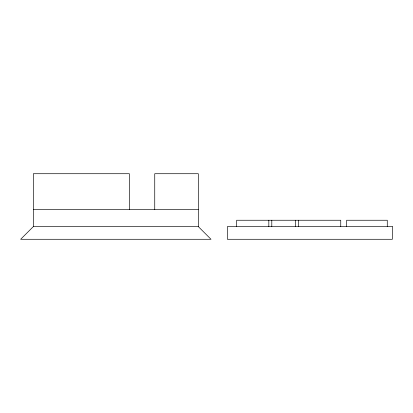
<?xml version="1.0" encoding="UTF-8"?>
<svg xmlns="http://www.w3.org/2000/svg" width="413" height="413" viewBox="0 0 413 413"><rect width="100%" height="100%" fill="white"/><g stroke="black" fill="none" stroke-linecap="round" stroke-linejoin="round"><path stroke-width="0.62" d="M33.339 226.592L20.65 239.282L211.002 239.282L198.312 226.592L33.339 226.592L33.339 173.718L129.362 173.718L129.362 209.675M33.339 209.675L198.312 209.675M387.275 226.592L387.275 220.248L346.667 220.248L346.667 226.592M340.746 226.592L340.746 220.248L236.685 220.248L236.685 226.592M298.444 220.248L298.444 226.592M295.481 220.248L295.481 226.592M271.795 220.248L271.795 226.592M268.832 220.248L268.832 226.592M198.312 226.592L198.312 173.718L154.741 173.718L154.741 209.675M392.35 226.592L227.377 226.592L227.377 239.282L392.35 239.282L392.35 226.592"/></g></svg>
